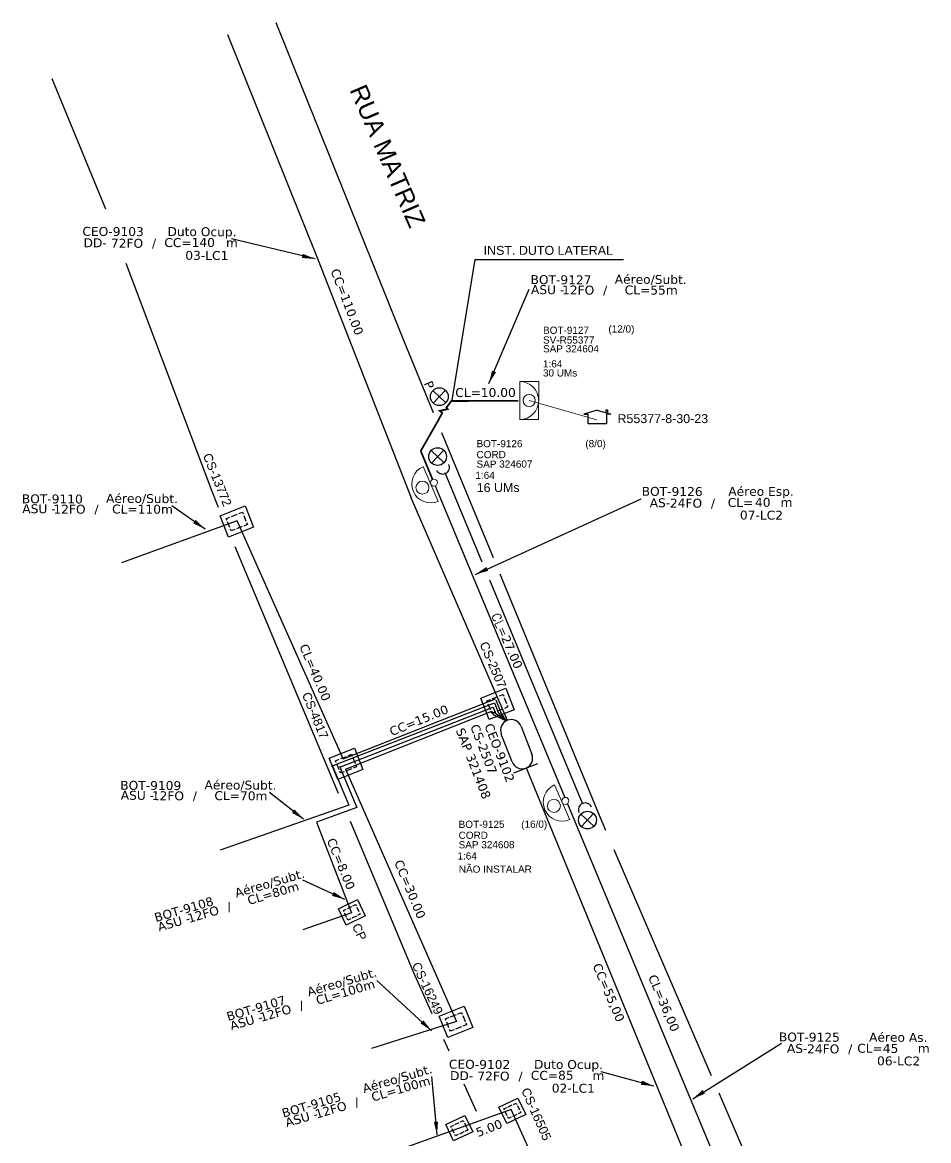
# Model space of a CAD drawing. Extents: x -89 to 749, y 705 to 1299.
# Drawn here: x 72.6 to 211.4, y 887.6 to 1058.7 of the extents above; entities that cross this region are included whole.
import ezdxf
from ezdxf.enums import TextEntityAlignment as Align

# ---------------------------------------------------------------- set-up
doc = ezdxf.new("R2010")
doc.units = 0
for name, color, linetype in [('10.4-Postes', 1, 'Continuous'), ('20.4-CEOS', 1, 'Continuous'), ('20.5-CEO', 1, 'Continuous'), ('CAP a instalar', 1, 'Continuous'), ('CD a instalar', 1, 'Continuous'), ('celulas gpon', 7, 'Continuous'), ('label_cabos', 7, 'Continuous'), ('Legenda', 1, 'Continuous'), ('locais', 7, 'Continuous'), ('locais legendas', 7, 'Continuous'), ('QUADRA', 7, 'Continuous'), ('Segmento de Logradouro Texto', 238, 'Continuous'), ('Subida Lateral', 5, 'Continuous'), ('surveys', 7, 'Continuous'), ('surveys legendas', 7, 'Continuous')]:
    doc.layers.add(name, color=color, linetype=linetype)
for name, color, linetype, lineweight in [("20.0-LEGENDA DOS CDO'S", 1, 'Continuous', 0), ('20.1-CDO_INTERIOR', 1, 'Continuous', 0), ('20.2-CDO_POSTE', 1, 'Continuous', 5), ('20.6-CORDOALHA_SUPORTE', 7, 'Continuous', 25), ('CORDOALHA_SUPORTE', 7, 'Continuous', 25)]:
    doc.layers.add(name, color=color, linetype=linetype, lineweight=lineweight)
doc.layers.add('DROP DE CLIENTE', color=140, linetype='Continuous', plot=False)
doc.layers.add('EXTRA', color=50, linetype='Continuous', plot=False)
doc.styles.add('ARIAL', font='arial.ttf')
doc.styles.add('DIGICADE', font='arial.ttf')
doc.styles.add('ROMANS', font='romans')
doc.styles.add('siredit', font='verdana.ttf')
doc.styles.get("Standard").update_dxf_attribs({"font": 'arial.ttf'})
doc.linetypes.add('FENCELINE1', pattern='A,0.25,-0.1,[133,ltypeshp.shx,S=0.1,R=0,X=-0.1,Y=0],-0.1,1', length=1.45)
doc.dimstyles.new('CC', dxfattribs={"dimtxt": 1, "dimasz": 2, "dimexe": 0.18, "dimexo": 0.0625, "dimgap": 0.09, "dimtad": 0, "dimdec": 0, "dimrnd": 1, "dimzin": 0, "dimdsep": 46, "dimtxsty": 'siredit', "dimblk": 'NONE', "dimcen": 0, "dimse1": 1, "dimse2": 1, "dimsd1": 1, "dimsd2": 1, "dimclrt": 7, "dimadec": 0, "dimazin": 0, "dimtfac": 1, "dimtdec": 0, "dimtofl": 0, "dimtmove": 0, "dimatfit": 3, "dimfxl": 0, "dimtolj": 1, "dimtzin": 0, "dimarcsym": 0})
doc.dimstyles.get("Standard").update_dxf_attribs({"dimtxt": 0.18, "dimasz": 0.18, "dimexe": 0.18, "dimexo": 0.0625, "dimgap": 0.09, "dimtad": 0, "dimtih": 1, "dimtoh": 1, "dimdec": 4, "dimzin": 0, "dimdsep": 46, "dimtxsty": 'Standard', "dimcen": 0.09, "dimadec": 0, "dimazin": 0, "dimtfac": 1, "dimtdec": 4, "dimtofl": 0, "dimtmove": 0, "dimatfit": 3, "dimfxl": 0, "dimtolj": 1, "dimtzin": 0, "dimarcsym": 0})

# ---------------------------------------------------------------- blocks, each defined once
blk = doc.blocks.new('SURVEY_SURVEY')
for p, q in [((0, 0.0000152), (-0.0000151, 0.0000108)), ((0, 0.0000152), (0.0000151, 0.0000108)), ((0.0000101, 0.0000159), (0.0000117, 0.0000159)), ((0.0000101, 0.0000123), (0.0000101, 0.0000159)), ((0.0000117, 0.0000159), (0.0000117, 0.0000119)), ((-0.0000151, 0.0000108), (-0.0000104, 0.0000108)), ((-0.0000103, 0), (-0.0000103, 0.0000108)), ((0.0000103, 0), (-0.0000103, 0)), ((0.0000151, 0.0000108), (0.0000103, 0.0000108)), ((0.0000103, 0.0000108), (0.0000103, 0))]:
    blk.add_line(p, q)
blk = doc.blocks.new('LEGENDA DOS CABOS')
at = {"layer": 'EXTRA', "color": 0, "style": 'siredit'}
for tag, p in [('ID', (4.6, 0.97)), ('XX', (9.03, 0.97))]:
    blk.add_attdef(tag, text='', height=0.48, rotation=359.69, dxfattribs=at).set_placement(p, align=Align.MIDDLE_CENTER)
at = {"layer": 'Legenda', "color": 0, "style": 'siredit'}
for tag, p in [('TIPO_CABO', (1.31, 0)), ('CABO', (4.69, -0.05)), ('/', (6.81, -0.05)), ('METROS', (10.03, -0.05))]:
    blk.add_attdef(tag, text='', height=0.8, rotation=359.69, dxfattribs=at).set_placement(p, align=Align.MIDDLE_CENTER)
blk = doc.blocks.new('Inst CDOE-8 CAIXA DIST OPT CDOE 48F_8D C_SPL OPTAP')
at = {"layer": "20.0-LEGENDA DOS CDO'S", "color": 0}
for tag, p, style, flags in [('ID_ATIVIDADE', (0.12, 6.47), 'ARIAL', 3), ('FATOR', (7.92, 6.47), 'ARIAL', 1), ('QTDE', (0.23, -0.97), 'DIGICADE', 3)]:
    blk.add_attdef(tag, p, '', height=0.8, rotation=0.118, dxfattribs=dict(at, style=style, flags=flags))
at = {"layer": "20.0-LEGENDA DOS CDO'S", "color": 0, "style": 'ARIAL'}
for tag, p, height in [('FID', (0.12, 5.25), 0.8), ('SAP', (0.12, 2.96), 0.8), ('CORDOALHA', (0.12, 4.02), 0.8), ('1:XX', (-0.01, 1.7), 0.8), ('UMS', (0.14, 0.22), 1)]:
    blk.add_attdef(tag, p, '', height=height, rotation=0.118, dxfattribs=at)
blk.add_attdef('FIBRAS_UTILIZADAS', text='', height=0.8, rotation=0.118, dxfattribs=at).set_placement((13.48, 5.26), align=Align.CENTER)
blk = doc.blocks.new('*U68')
at = {"color": 0}
blk.add_line((1.51, -1.63), (-2.15, 0.54), dxfattribs=at)
for centre, radius in [((0.2, 0.32), 0.733), ((-0.52, -0.89), 0.393)]:
    blk.add_circle(centre, radius, dxfattribs=at)
blk.add_arc((-0.32, -0.55), 2.12, 329.3268, 149.3268, dxfattribs=at)
blk = doc.blocks.new('MANHOLE_MS')
at = {"color": 0}
for p, q in [((-0.00000604, 0.00000542), (0.00000646, 0.00000542)), ((-0.00000604, -0.00000529), (-0.00000604, 0.00000542)), ((0.00000646, 0.00000542), (0.00000646, -0.00000529)), ((0.00000646, -0.00000529), (-0.00000604, -0.00000529))]:
    blk.add_line(p, q, dxfattribs=at)
for points in [[(-0.00000381, 0.00000234, 0), (-0.00000381, 0.00000319, 0), (-0.00000198, 0.00000319, 0)], [(-0.00000381, -0.00000131, 0), (-0.00000381, 0.00000156, 0)], [(-0.00000121, 0.00000319, 0), (0.00000167, 0.00000319, 0)], [(0.00000244, 0.00000319, 0), (0.00000422, 0.00000319, 0), (0.00000422, 0.00000234, 0)], [(0.00000422, 0.00000156, 0), (0.00000422, -0.00000131, 0)], [(-0.00000198, -0.00000306, 0), (-0.00000381, -0.00000306, 0), (-0.00000381, -0.00000209, 0)], [(0.00000167, -0.00000306, 0), (-0.00000121, -0.00000306, 0)], [(0.00000422, -0.00000209, 0), (0.00000422, -0.00000306, 0), (0.00000244, -0.00000306, 0)]]:
    blk.add_polyline3d(points, dxfattribs=at)
blk = doc.blocks.new('*U71')
at = {"color": 0}
blk.add_line((2.16, -0.54), (-2.09, -0.73), dxfattribs=at)
for centre, radius in [((-0.01, 0.38), 0.733), ((0.05, -1.03), 0.393)]:
    blk.add_circle(centre, radius, dxfattribs=at)
blk.add_arc((0.03, -0.63), 2.12, 2.5635, 182.5635, dxfattribs=at)
blk = doc.blocks.new('Inst CORD ALUMINIO 4.8 MM 3F(sem recursos)')
at = {"layer": '20.6-CORDOALHA_SUPORTE', "color": 0, "lineweight": 0, "style": 'ROMANS'}
blk.add_attdef('LANCE', text='', height=1, dxfattribs=at).set_placement((-0.54, -2.21), align=Align.RIGHT)
at = {"layer": '20.6-CORDOALHA_SUPORTE', "color": 0, "style": 'siredit'}
blk.add_attdef('QTDE', (-0.54, -2.21), '', height=1, rotation=359.69, dxfattribs=at)
at = {"layer": '20.6-CORDOALHA_SUPORTE', "color": 0, "lineweight": 0, "style": 'ROMANS'}
for tag, p, flags in [('FATOR', (-5.2, -4.44), 3), ('ID_ATIVIDADE', (-5.2, -6.67), 3), ('FID', (-5.2, -8.9), 1)]:
    blk.add_attdef(tag, p, '', height=1, dxfattribs=dict(at, flags=flags))
blk = doc.blocks.new('Inst CB AS CFOA-SM-AS-80-TS-24')
at = {"layer": 'label_cabos', "color": 0, "style": 'siredit'}
for tag, flags, p in [('ID_ATIVIDADE', 3, (1.31, 2.67)), ('FATOR', 1, (11.56, 2.55))]:
    blk.add_attdef(tag, text='', height=1, rotation=359.69, dxfattribs=dict(at, flags=flags)).set_placement(p, align=Align.MIDDLE_CENTER)
for tag, p in [('DESTINO_CABO', (3.13, 1.26)), ('TIPO_CABO', (13.11, 1.24)), ('TIPO_CABO', (1.76, 0)), ('CABO', (4.69, -0.05)), ('/', (7.71, -0.05)), ('LANCE', (10.81, 0)), ('UND', (15.96, 0)), ('FID', (13.15, -1.41))]:
    blk.add_attdef(tag, text='', height=1, rotation=359.69, dxfattribs=at).set_placement(p, align=Align.MIDDLE_CENTER)
blk.add_attdef('QTDE', (12.43, -0.47), '', height=1, rotation=359.69, dxfattribs=at)
blk = doc.blocks.new('_None')
blk = doc.blocks.new('Inst CB ESP CFOA-SM-AS-80-TS-24')
at = {"layer": 'label_cabos', "color": 0, "style": 'siredit'}
for tag, flags, p in [('ID_ATIVIDADE', 3, (1.31, 2.67)), ('FATOR', 1, (11.56, 2.55))]:
    blk.add_attdef(tag, text='', height=1, rotation=359.69, dxfattribs=dict(at, flags=flags)).set_placement(p, align=Align.MIDDLE_CENTER)
for tag, p in [('DESTINO_CABO', (3.13, 1.26)), ('TIPO_CABO', (13.11, 1.24)), ('TIPO_CABO', (1.76, 0)), ('CABO', (4.69, -0.05)), ('/', (7.71, -0.05)), ('LANCE', (10.81, 0)), ('UND', (15.96, 0)), ('FID', (13.15, -1.41))]:
    blk.add_attdef(tag, text='', height=1, rotation=359.69, dxfattribs=at).set_placement(p, align=Align.MIDDLE_CENTER)
blk.add_attdef('QTDE', (12.43, -0.47), '', height=1, rotation=359.69, dxfattribs=at)
blk = doc.blocks.new('Inst CB DT OCUP CFOA-SM-DD-S-72')
at = {"layer": 'label_cabos', "color": 0, "style": 'siredit'}
for tag, flags, p in [('ID_ATIVIDADE', 3, (1.31, 2.67)), ('FATOR', 1, (11.56, 2.55))]:
    blk.add_attdef(tag, text='', height=1, rotation=359.69, dxfattribs=dict(at, flags=flags)).set_placement(p, align=Align.MIDDLE_CENTER)
for tag, p in [('DESTINO_CABO', (3.13, 1.26)), ('TIPO_CABO', (13.11, 1.24)), ('TIPO_CABO', (1.11, 0)), ('CABO', (4.69, -0.05)), ('/', (7.71, -0.05)), ('LANCE', (10.41, 0.02)), ('UND', (16.46, 0)), ('FID', (13.65, -1.41))]:
    blk.add_attdef(tag, text='', height=1, rotation=359.69, dxfattribs=at).set_placement(p, align=Align.MIDDLE_CENTER)
blk.add_attdef('QTDE', (11.93, -0.45), '', height=1, rotation=359.69, dxfattribs=at)
blk = doc.blocks.new('CDOE_CT_POSTE')
at = {"layer": "20.0-LEGENDA DOS CDO'S", "color": 0, "style": 'ARIAL'}
for tag, p in [('CDO_N', (0.12, 5.25)), ('CORDOALHA', (0.12, 4.02)), ('SAP', (0.12, 2.96)), ('1:XX', (0.14, 1.23)), ('UMS', (0.14, 0.22))]:
    blk.add_attdef(tag, p, '', height=0.68, rotation=0.118, dxfattribs=at)
blk.add_attdef('FIBRAS_UTILIZADAS', text='', height=0.68, rotation=0.118, dxfattribs=at).set_placement((7.83, 5.26), align=Align.CENTER)

msp = doc.modelspace()

# ---------------------------------------------------------------- linework, layer by layer
at = {"layer": '10.4-Postes', "color": 1}
for p, q in [((135.45, 1002.34), (137.44, 1000.48)), ((137.38, 1002.41), (135.52, 1000.41)), ((135.19, 993.17), (137.19, 991.31)), ((137.12, 993.23), (135.26, 991.24)), ((158.14, 937.55), (160.13, 935.69)), ((160.07, 937.62), (158.2, 935.62))]:
    msp.add_line(p, q, dxfattribs=at)
for centre in [(136.45, 1001.41), (136.19, 992.24), (159.14, 936.62)]:
    msp.add_circle(centre, 1.36, dxfattribs=at)
at = {"layer": '20.1-CDO_INTERIOR', "color": 1, "lineweight": 18}
msp.add_lwpolyline([(151.66, 997.92), (151.67, 1003.72), (148.77, 1003.72), (148.77, 997.92)], close=True, dxfattribs=at)
at = {"layer": '20.1-CDO_INTERIOR', "lineweight": 18}
msp.add_circle((150.22, 1000.82), 0.928, dxfattribs=at)
at = {"layer": '20.1-CDO_INTERIOR', "color": 1, "lineweight": 18}
msp.add_arc((148.77, 1000.82), 2.9, 269.9724, 89.9724, dxfattribs=at)
at = {"layer": '20.5-CEO', "color": 7}
for p, q in [((147.59, 945.51), (145.93, 949.78)), ((148.98, 950.96), (150.64, 946.69))]:
    msp.add_line(p, q, dxfattribs=at)
msp.add_lwpolyline([(147.87, 943.86), (151.54, 945.29)], dxfattribs=at)
for centre, start, end in [((147.46, 950.37), 21.241, 201.241), ((149.11, 946.1), 201.241, 21.241)]:
    msp.add_arc(centre, 1.63, start, end, dxfattribs=at)
at = {"layer": 'CAP a instalar', "color": 1, "linetype": 'FENCELINE1', "ltscale": 4, "const_width": 0.273}
for points in [[(138.44, 1000.75), (138.44, 1000.75), (148.56, 1000.79)], [(133.61, 993.1), (136.27, 997.75)], [(133.61, 993.1), (135.41, 988.76)]]:
    msp.add_lwpolyline(points, dxfattribs=at)
at = {"layer": 'CAP a instalar', "color": 7, "linetype": 'FENCELINE1', "ltscale": 4}
for points in [[(135.83, 987.77), (155.67, 940.09)], [(156.08, 939.12), (194.38, 847.1)]]:
    msp.add_lwpolyline(points, dxfattribs=at)
at = {"layer": 'CAP a instalar', "color": 8, "linetype": 'FENCELINE1', "ltscale": 4}
for points in [[(121.76, 945.91), (105.48, 982.39), (87.8, 975.98)], [(121.72, 946), (145.07, 955.15)], [(119.97, 944.87), (144.91, 954.55)], [(121.23, 944.73), (144.68, 953.91)], [(122.09, 944.42), (144.51, 953.29)], [(120.03, 945.04), (122.6, 938.89), (102.91, 932.03)], [(121.19, 944.85), (123.8, 938.52), (117.65, 936.3), (123.03, 922.43), (115.55, 919.84)], [(122.09, 944.42), (122.09, 944.42), (122.09, 944.42), (139.1, 905.78), (139.1, 905.78)], [(139.1, 905.78), (126.09, 901.65)], [(152.8, 880.47), (147.44, 892.35), (129.19, 885.73)]]:
    msp.add_lwpolyline(points, dxfattribs=at)
at = {"layer": 'CAP a instalar', "color": 8, "ltscale": 4}
for points in [[(145.12, 955.03), (145.83, 953.21)], [(144.51, 953.29), (144.71, 952.77)], [(144.68, 953.91), (145.07, 952.91)], [(144.91, 954.55), (145.48, 953.09)], [(146.69, 951.81), (145.83, 953.21)], [(144.71, 952.77), (146.69, 951.81)], [(144.96, 952.98), (145.03, 953.01)], [(146.69, 951.81), (145.07, 952.91)], [(145.48, 953.09), (146.69, 951.81)]]:
    msp.add_lwpolyline(points, dxfattribs=at)
at = {"layer": 'CD a instalar', "color": 7, "linetype": 'FENCELINE1', "ltscale": 5}
for points in [[(104.02, 1056.82), (117.9, 1022.3)], [(117.9, 1022.3), (132.16, 985.91)], [(132.11, 985.96), (146.86, 951.89)], [(149.77, 944.6), (179.19, 872.9)]]:
    msp.add_lwpolyline(points, dxfattribs=at)
at = {"layer": 'CORDOALHA_SUPORTE'}
for p, q in [((143.01, 976.09), (137.33, 989.76)), ((158.41, 939.05), (144.17, 973.31))]:
    msp.add_line(p, q, dxfattribs=at)
for centre, start, end in [((136.96, 990.61), 205.2428, 25.2428), ((158.78, 938.21), 23.5634, 203.5634)]:
    msp.add_arc(centre, 1.04, start, end, dxfattribs=at)
at = {"layer": 'DROP DE CLIENTE', "lineweight": 0}
msp.add_lwpolyline([(160.57, 997.89), (150.22, 1000.82)], dxfattribs=at)
at = {"layer": 'QUADRA', "color": 116}
for p, q in [((111.44, 1058.69), (130.97, 1010.07)), ((85.39, 1030.11), (77.17, 1050.04)), ((101.65, 986.91), (88.53, 1021.77)), ((130.97, 1010.07), (135.53, 999.01)), ((136.79, 995.94), (144.68, 976.78)), ((102.67, 984.46), (101.65, 986.91)), ((121.03, 940.69), (105.2, 978.43)), ((145.71, 974.29), (160.91, 937.36)), ((132.54, 913.22), (122.83, 936.38)), ((160.91, 937.36), (161.89, 935.09)), ((163.17, 932.12), (178.08, 897.55)), ((135.38, 906.96), (132.54, 913.22)), ((137.95, 901.28), (137.16, 903.03)), ((142.15, 892.02), (140.26, 896.2)), ((179.23, 894.89), (182.96, 886.23))]:
    msp.add_line(p, q, dxfattribs=at)
at = {"layer": 'Subida Lateral', "color": 5, "const_width": 0.273}
msp.add_lwpolyline([(136.27, 997.75), (136.9, 998.91), (136.52, 999.24), (137.73, 999.51), (137.54, 999.74), (138.41, 1000.89)], dxfattribs=at)

# ---------------------------------------------------------------- block references
at = {"lineweight": 0}
ref = msp.add_blockref('Inst CB DT OCUP CFOA-SM-DD-S-72', (82.24, 1024.96), dxfattribs=dict(at, xscale=1.364157243726709, yscale=1.364157243726709, zscale=1.364157243726709))
ref.add_attrib('DESTINO_CABO', 'CEO-9103', dxfattribs={"layer": 'label_cabos', "color": 0, "height": 1.364, "rotation": 359.69, "style": 'siredit'}).set_placement((86.51, 1026.69), align=Align.MIDDLE_CENTER)
ref.add_attrib('TIPO_CABO', 'Duto Ocup.', dxfattribs={"layer": 'label_cabos', "color": 0, "height": 1.364, "rotation": 359.69, "style": 'siredit'}).set_placement((100.12, 1026.66), align=Align.MIDDLE_CENTER)
ref.add_attrib('/', '/', dxfattribs={"layer": 'label_cabos', "color": 0, "height": 1.36, "rotation": 359.69, "style": 'siredit'}).set_placement((92.77, 1024.89), align=Align.MIDDLE_CENTER)
ref.add_attrib('FID', '03-LC1', dxfattribs={"layer": 'label_cabos', "color": 0, "height": 1.364, "rotation": 359.69, "style": 'siredit'}).set_placement((100.86, 1023.03), align=Align.MIDDLE_CENTER)
ref.add_attrib('LANCE', 'CC=', dxfattribs={"layer": 'label_cabos', "color": 0, "height": 1.364, "rotation": 359.69, "style": 'siredit'}).set_placement((96.44, 1024.99), align=Align.MIDDLE_CENTER)
ref.add_attrib('UND', 'm', dxfattribs={"layer": 'label_cabos', "color": 0, "height": 1.36, "rotation": 359.69, "style": 'siredit'}).set_placement((104.7, 1024.97), align=Align.MIDDLE_CENTER)
ref.add_attrib('CABO', '72FO', dxfattribs={"layer": 'label_cabos', "color": 0, "height": 1.364, "rotation": 359.69, "style": 'siredit'}).set_placement((88.64, 1024.89), align=Align.MIDDLE_CENTER)
ref.add_attrib('TIPO_CABO', 'DD-', dxfattribs={"layer": 'label_cabos', "color": 0, "height": 1.364, "rotation": 359.69, "style": 'siredit'}).set_placement((83.76, 1024.96), align=Align.MIDDLE_CENTER)
ref.add_attrib('QTDE', '140', (98.52, 1024.34), dxfattribs={"layer": 'label_cabos', "color": 0, "height": 1.364, "rotation": 359.69, "style": 'siredit'})
at = {"color": 0, "lineweight": 0, "xscale": 1.364157243726708, "yscale": 1.364157243726709, "zscale": 1.364157243726709, "rotation": 293.9963951192394}
msp.add_blockref('Inst CORD ALUMINIO 4.8 MM 3F(sem recursos)', (148.94, 965.07), dxfattribs=at).add_auto_attribs({'QTDE': '27.00', 'LANCE': 'CL='})
at = {"color": 0, "lineweight": 0}
ref = msp.add_blockref('Inst CB DT OCUP CFOA-SM-DD-S-72', (138.35, 897.52), dxfattribs=dict(at, xscale=1.364157243726709, yscale=1.364157243726709, zscale=1.364157243726709))
ref.add_attrib('DESTINO_CABO', 'CEO-9102', dxfattribs={"layer": 'label_cabos', "color": 0, "height": 1.364, "rotation": 359.69, "style": 'siredit'}).set_placement((142.62, 899.24), align=Align.MIDDLE_CENTER)
ref.add_attrib('TIPO_CABO', 'Duto Ocup.', dxfattribs={"layer": 'label_cabos', "color": 0, "height": 1.364, "rotation": 359.69, "style": 'siredit'}).set_placement((156.23, 899.22), align=Align.MIDDLE_CENTER)
ref.add_attrib('/', '/', dxfattribs={"layer": 'label_cabos', "color": 0, "height": 1.36, "rotation": 359.69, "style": 'siredit'}).set_placement((148.88, 897.45), align=Align.MIDDLE_CENTER)
ref.add_attrib('FID', '02-LC1', dxfattribs={"layer": 'label_cabos', "color": 0, "height": 1.364, "rotation": 359.69, "style": 'siredit'}).set_placement((156.97, 895.59), align=Align.MIDDLE_CENTER)
ref.add_attrib('LANCE', 'CC=', dxfattribs={"layer": 'label_cabos', "color": 0, "height": 1.364, "rotation": 359.69, "style": 'siredit'}).set_placement((152.55, 897.55), align=Align.MIDDLE_CENTER)
ref.add_attrib('UND', 'm', dxfattribs={"layer": 'label_cabos', "color": 0, "height": 1.36, "rotation": 359.69, "style": 'siredit'}).set_placement((160.81, 897.52), align=Align.MIDDLE_CENTER)
ref.add_attrib('CABO', '72FO', dxfattribs={"layer": 'label_cabos', "color": 0, "height": 1.364, "rotation": 359.69, "style": 'siredit'}).set_placement((144.74, 897.45), align=Align.MIDDLE_CENTER)
ref.add_attrib('TIPO_CABO', 'DD-', dxfattribs={"layer": 'label_cabos', "color": 0, "height": 1.364, "rotation": 359.69, "style": 'siredit'}).set_placement((139.87, 897.51), align=Align.MIDDLE_CENTER)
ref.add_attrib('QTDE', '85', (154.63, 896.9), dxfattribs={"layer": 'label_cabos', "color": 0, "height": 1.364, "rotation": 359.69, "style": 'siredit'})
at = {"layer": "20.0-LEGENDA DOS CDO'S", "color": 5, "lineweight": 0, "xscale": 1.364157243726709, "yscale": 1.364157243726709, "zscale": 1.364157243726709}
msp.add_blockref('Inst CDOE-8 CAIXA DIST OPT CDOE 48F_8D C_SPL OPTAP', (141.99, 986.51), dxfattribs=at).add_auto_attribs({'FID': 'BOT-9126', 'CORDOALHA': 'CORD', 'SAP': 'SAP 324607', '1:XX': '1:64', 'UMS': '16 UMs', 'FIBRAS_UTILIZADAS': '(8/0)'})
at = {"layer": "20.0-LEGENDA DOS CDO'S", "color": 252}
ref = msp.add_blockref('CDOE_CT_POSTE', (139.24, 928.26), dxfattribs=dict(at, xscale=1.364157243726709, yscale=1.364157243726709, zscale=1.364157243726709))
ref.add_attrib('CDO_N', 'BOT-9125', (139.41, 935.42), dxfattribs={"color": 0, "height": 1.091, "rotation": 0.118, "style": 'ARIAL'})
ref.add_attrib('CORDOALHA', 'CORD', (139.41, 933.75), dxfattribs={"color": 0, "height": 1.091, "rotation": 0.118, "style": 'ARIAL'})
ref.add_attrib('SAP', 'SAP 324608', (139.41, 932.3), dxfattribs={"color": 0, "height": 1.091, "rotation": 0.118, "style": 'ARIAL'})
ref.add_attrib('1:XX', '1:64', (139.23, 930.58), dxfattribs={"color": 0, "height": 1.091, "rotation": 0.118, "style": 'ARIAL'})
ref.add_attrib('UMS', 'NÃO INSTALAR', (139.44, 928.56), dxfattribs={"color": 0, "height": 1.0913, "rotation": 0.118, "style": 'ARIAL'})
ref.add_attrib('FIBRAS_UTILIZADAS', '     (16/0)', dxfattribs={"color": 0, "height": 1.0913, "rotation": 0.118, "style": 'ARIAL'}).set_placement((149.92, 935.44), align=Align.CENTER)
at = {"layer": '20.2-CDO_POSTE', "color": 5, "xscale": -1.364157243726709, "yscale": 1.364157243726709, "zscale": 1.364157243726709, "rotation": 82.79195663025233}
msp.add_blockref('*U68', (134.33, 987.71), dxfattribs=at)
at = {"layer": '20.2-CDO_POSTE', "color": 252, "xscale": -1.364157243726709, "yscale": 1.364157243726709, "zscale": 1.364157243726709, "rotation": 116.241863522202}
msp.add_blockref('*U71', (154.47, 939), dxfattribs=at)
at = {"layer": 'label_cabos', "color": 7, "lineweight": 0}
ref = msp.add_blockref('LEGENDA DOS CABOS', (149.3, 1017.08), dxfattribs=dict(at, xscale=1.364157243726709, yscale=1.364157243726709, zscale=1.364157243726709))
ref.add_attrib('ID', 'BOT-9127', dxfattribs={"color": 0, "height": 1.364, "rotation": 359.69, "style": 'siredit'}).set_placement((155.08, 1019.31), align=Align.MIDDLE_CENTER)
ref.add_attrib('CABO', '12FO', dxfattribs={"color": 0, "height": 1.364, "rotation": 359.69, "style": 'siredit'}).set_placement((157.71, 1017.73), align=Align.MIDDLE_CENTER)
ref.add_attrib('METROS', 'CL=55m', dxfattribs={"color": 0, "height": 1.364, "rotation": 359.69, "style": 'siredit'}).set_placement((168.89, 1017.73), align=Align.MIDDLE_CENTER)
ref.add_attrib('XX', 'Aéreo/Subt.', dxfattribs={"color": 0, "height": 1.3642, "rotation": 359.69, "style": 'siredit'}).set_placement((168.82, 1019.36), align=Align.MIDDLE_CENTER)
ref.add_attrib('/', '/', dxfattribs={"color": 0, "height": 1.36, "rotation": 359.69, "style": 'siredit'}).set_placement((161.84, 1017.73), align=Align.MIDDLE_CENTER)
ref.add_attrib('TIPO_CABO', 'ASU -', dxfattribs={"color": 0, "height": 1.364, "rotation": 359.69, "style": 'siredit'}).set_placement((153.04, 1017.79), align=Align.MIDDLE_CENTER)
at = {"layer": 'label_cabos'}
ref = msp.add_blockref('Inst CB ESP CFOA-SM-AS-80-TS-24', (167.83, 985.18), dxfattribs=dict(at, xscale=1.364157243726709, yscale=1.364157243726709, zscale=1.364157243726709, rotation=0.1315642785740554))
ref.add_attrib('DESTINO_CABO', 'BOT-9126', dxfattribs={"color": 0, "height": 1.364, "rotation": 359.8216, "style": 'siredit'}).set_placement((172.1, 986.91), align=Align.MIDDLE_CENTER)
ref.add_attrib('TIPO_CABO', 'Aéreo Esp.', dxfattribs={"color": 0, "height": 1.364, "rotation": 359.8216, "style": 'siredit'}).set_placement((185.71, 986.92), align=Align.MIDDLE_CENTER)
ref.add_attrib('CABO', '24FO', dxfattribs={"color": 0, "height": 1.364, "rotation": 359.8216, "style": 'siredit'}).set_placement((174.22, 985.12), align=Align.MIDDLE_CENTER)
ref.add_attrib('/', '/', dxfattribs={"color": 0, "height": 1.36, "rotation": 359.8216, "style": 'siredit'}).set_placement((178.35, 985.13), align=Align.MIDDLE_CENTER)
ref.add_attrib('TIPO_CABO', 'AS-', dxfattribs={"color": 0, "height": 1.364, "rotation": 359.8216, "style": 'siredit'}).set_placement((170.23, 985.18), align=Align.MIDDLE_CENTER)
ref.add_attrib('FID', '07-LC2', dxfattribs={"color": 0, "height": 1.364, "rotation": 359.8216, "style": 'siredit'}).set_placement((185.77, 983.29), align=Align.MIDDLE_CENTER)
ref.add_attrib('LANCE', 'CL=', dxfattribs={"color": 0, "height": 1.364, "rotation": 359.8216, "style": 'siredit'}).set_placement((182.57, 985.21), align=Align.MIDDLE_CENTER)
ref.add_attrib('QTDE', '40', (184.78, 984.57), dxfattribs={"color": 0, "height": 1.364, "rotation": 359.8216, "style": 'siredit'})
ref.add_attrib('UND', 'm', dxfattribs={"color": 0, "height": 1.36, "rotation": 359.8216, "style": 'siredit'}).set_placement((189.61, 985.23), align=Align.MIDDLE_CENTER)
at = {"layer": 'label_cabos', "lineweight": 0}
ref = msp.add_blockref('LEGENDA DOS CABOS', (71.42, 983.55), dxfattribs=dict(at, xscale=1.364157243726709, yscale=1.364157243726709, zscale=1.364157243726709))
ref.add_attrib('ID', 'BOT-9110', dxfattribs={"color": 0, "height": 1.364, "rotation": 359.69, "style": 'siredit'}).set_placement((77.2, 985.77), align=Align.MIDDLE_CENTER)
ref.add_attrib('CABO', '12FO', dxfattribs={"color": 0, "height": 1.364, "rotation": 359.69, "style": 'siredit'}).set_placement((79.83, 984.2), align=Align.MIDDLE_CENTER)
ref.add_attrib('METROS', 'CL=110m', dxfattribs={"color": 0, "height": 1.364, "rotation": 359.69, "style": 'siredit'}).set_placement((91.01, 984.2), align=Align.MIDDLE_CENTER)
ref.add_attrib('XX', 'Aéreo/Subt.', dxfattribs={"color": 0, "height": 1.3642, "rotation": 359.69, "style": 'siredit'}).set_placement((90.94, 985.83), align=Align.MIDDLE_CENTER)
ref.add_attrib('/', '/', dxfattribs={"color": 0, "height": 1.36, "rotation": 359.69, "style": 'siredit'}).set_placement((83.96, 984.2), align=Align.MIDDLE_CENTER)
ref.add_attrib('TIPO_CABO', 'ASU -', dxfattribs={"color": 0, "height": 1.364, "rotation": 359.69, "style": 'siredit'}).set_placement((75.16, 984.26), align=Align.MIDDLE_CENTER)
ref = msp.add_blockref('LEGENDA DOS CABOS', (86.49, 939.7), dxfattribs=dict(at, xscale=1.364157243726709, yscale=1.364157243726709, zscale=1.364157243726709))
ref.add_attrib('ID', 'BOT-9109', dxfattribs={"color": 0, "height": 1.364, "rotation": 359.69, "style": 'siredit'}).set_placement((92.27, 941.92), align=Align.MIDDLE_CENTER)
ref.add_attrib('CABO', '12FO', dxfattribs={"color": 0, "height": 1.364, "rotation": 359.69, "style": 'siredit'}).set_placement((94.9, 940.34), align=Align.MIDDLE_CENTER)
ref.add_attrib('METROS', 'CL=70m', dxfattribs={"color": 0, "height": 1.364, "rotation": 359.69, "style": 'siredit'}).set_placement((106.08, 940.34), align=Align.MIDDLE_CENTER)
ref.add_attrib('XX', 'Aéreo/Subt.', dxfattribs={"color": 0, "height": 1.3642, "rotation": 359.69, "style": 'siredit'}).set_placement((106.01, 941.98), align=Align.MIDDLE_CENTER)
ref.add_attrib('/', '/', dxfattribs={"color": 0, "height": 1.36, "rotation": 359.69, "style": 'siredit'}).set_placement((99.03, 940.34), align=Align.MIDDLE_CENTER)
ref.add_attrib('TIPO_CABO', 'ASU -', dxfattribs={"color": 0, "height": 1.364, "rotation": 359.69, "style": 'siredit'}).set_placement((90.23, 940.41), align=Align.MIDDLE_CENTER)
ref = msp.add_blockref('LEGENDA DOS CABOS', (92.43, 919.17), dxfattribs=dict(at, xscale=1.364157243726709, yscale=1.364157243726709, zscale=1.364157243726709, rotation=16.68382903938921))
ref.add_attrib('ID', 'BOT-9108', dxfattribs={"color": 0, "height": 1.364, "rotation": 16.3738, "style": 'siredit'}).set_placement((97.34, 922.96), align=Align.MIDDLE_CENTER)
ref.add_attrib('CABO', '12FO', dxfattribs={"color": 0, "height": 1.364, "rotation": 16.3738, "style": 'siredit'}).set_placement((100.3, 922.21), align=Align.MIDDLE_CENTER)
ref.add_attrib('METROS', 'CL=80m', dxfattribs={"color": 0, "height": 1.364, "rotation": 16.3738, "style": 'siredit'}).set_placement((111.01, 925.42), align=Align.MIDDLE_CENTER)
ref.add_attrib('XX', 'Aéreo/Subt.', dxfattribs={"color": 0, "height": 1.3642, "rotation": 16.3738, "style": 'siredit'}).set_placement((110.47, 926.96), align=Align.MIDDLE_CENTER)
ref.add_attrib('/', '/', dxfattribs={"color": 0, "height": 1.36, "rotation": 16.3738, "style": 'siredit'}).set_placement((104.26, 923.39), align=Align.MIDDLE_CENTER)
ref.add_attrib('TIPO_CABO', 'ASU -', dxfattribs={"color": 0, "height": 1.364, "rotation": 16.3738, "style": 'siredit'}).set_placement((95.81, 920.93), align=Align.MIDDLE_CENTER)
ref = msp.add_blockref('LEGENDA DOS CABOS', (103.5, 904.04), dxfattribs=dict(at, xscale=1.364157243726709, yscale=1.364157243726709, zscale=1.364157243726709, rotation=16.72513477928533))
ref.add_attrib('ID', 'BOT-9107', dxfattribs={"color": 0, "height": 1.364, "rotation": 16.4151, "style": 'siredit'}).set_placement((108.4, 907.83), align=Align.MIDDLE_CENTER)
ref.add_attrib('CABO', '12FO', dxfattribs={"color": 0, "height": 1.364, "rotation": 16.4151, "style": 'siredit'}).set_placement((111.37, 907.08), align=Align.MIDDLE_CENTER)
ref.add_attrib('METROS', 'CL=100m', dxfattribs={"color": 0, "height": 1.364, "rotation": 16.4151, "style": 'siredit'}).set_placement((122.07, 910.3), align=Align.MIDDLE_CENTER)
ref.add_attrib('XX', 'Aéreo/Subt.', dxfattribs={"color": 0, "height": 1.3642, "rotation": 16.4151, "style": 'siredit'}).set_placement((121.54, 911.84), align=Align.MIDDLE_CENTER)
ref.add_attrib('/', '/', dxfattribs={"color": 0, "height": 1.36, "rotation": 16.4151, "style": 'siredit'}).set_placement((115.32, 908.27), align=Align.MIDDLE_CENTER)
ref.add_attrib('TIPO_CABO', 'ASU -', dxfattribs={"color": 0, "height": 1.364, "rotation": 16.4151, "style": 'siredit'}).set_placement((106.88, 905.8), align=Align.MIDDLE_CENTER)
at = {"layer": 'label_cabos'}
ref = msp.add_blockref('Inst CB AS CFOA-SM-AS-80-TS-24', (188.84, 901.69), dxfattribs=dict(at, xscale=1.364157243726709, yscale=1.364157243726709, zscale=1.364157243726709))
ref.add_attrib('DESTINO_CABO', 'BOT-9125', dxfattribs={"color": 0, "height": 1.364, "rotation": 359.69, "style": 'siredit'}).set_placement((193.11, 903.41), align=Align.MIDDLE_CENTER)
ref.add_attrib('TIPO_CABO', 'Aéreo As.', dxfattribs={"color": 0, "height": 1.364, "rotation": 359.69, "style": 'siredit'}).set_placement((206.72, 903.38), align=Align.MIDDLE_CENTER)
ref.add_attrib('CABO', '24FO', dxfattribs={"color": 0, "height": 1.364, "rotation": 359.69, "style": 'siredit'}).set_placement((195.23, 901.61), align=Align.MIDDLE_CENTER)
ref.add_attrib('/', '/', dxfattribs={"color": 0, "height": 1.36, "rotation": 359.69, "style": 'siredit'}).set_placement((199.36, 901.61), align=Align.MIDDLE_CENTER)
ref.add_attrib('TIPO_CABO', 'AS-', dxfattribs={"color": 0, "height": 1.364, "rotation": 359.69, "style": 'siredit'}).set_placement((191.24, 901.68), align=Align.MIDDLE_CENTER)
ref.add_attrib('FID', '06-LC2', dxfattribs={"color": 0, "height": 1.364, "rotation": 359.69, "style": 'siredit'}).set_placement((206.77, 899.76), align=Align.MIDDLE_CENTER)
ref.add_attrib('LANCE', 'CL=45', dxfattribs={"color": 0, "height": 1.364, "rotation": 359.69, "style": 'siredit'}).set_placement((203.58, 901.69), align=Align.MIDDLE_CENTER)
ref.add_attrib('UND', 'm', dxfattribs={"color": 0, "height": 1.36, "rotation": 359.69, "style": 'siredit'}).set_placement((210.62, 901.69), align=Align.MIDDLE_CENTER)
at = {"layer": 'label_cabos', "lineweight": 0}
ref = msp.add_blockref('LEGENDA DOS CABOS', (111.97, 889.24), dxfattribs=dict(at, xscale=1.364157243726709, yscale=1.364157243726709, zscale=1.364157243726709, rotation=16.72513477928533))
ref.add_attrib('ID', 'BOT-9105', dxfattribs={"color": 0, "height": 1.364, "rotation": 16.4151, "style": 'siredit'}).set_placement((116.87, 893.04), align=Align.MIDDLE_CENTER)
ref.add_attrib('CABO', '12FO', dxfattribs={"color": 0, "height": 1.364, "rotation": 16.4151, "style": 'siredit'}).set_placement((119.84, 892.28), align=Align.MIDDLE_CENTER)
ref.add_attrib('METROS', 'CL=100m', dxfattribs={"color": 0, "height": 1.364, "rotation": 16.4151, "style": 'siredit'}).set_placement((130.54, 895.5), align=Align.MIDDLE_CENTER)
ref.add_attrib('XX', 'Aéreo/Subt.', dxfattribs={"color": 0, "height": 1.3642, "rotation": 16.4151, "style": 'siredit'}).set_placement((130.01, 897.05), align=Align.MIDDLE_CENTER)
ref.add_attrib('/', '/', dxfattribs={"color": 0, "height": 1.36, "rotation": 16.4151, "style": 'siredit'}).set_placement((123.79, 893.47), align=Align.MIDDLE_CENTER)
ref.add_attrib('TIPO_CABO', 'ASU -', dxfattribs={"color": 0, "height": 1.364, "rotation": 16.4151, "style": 'siredit'}).set_placement((115.35, 891), align=Align.MIDDLE_CENTER)
at = {"layer": 'locais', "color": 30}
for p, xscale, yscale, zscale, rotation in [((105.4, 982.26), 330009.6550660917, 330009.6550660917, 330009.6550660917, 21.63944506376703), ((105.4, 982.26), 330009.6550660917, 330009.6550660917, 330009.6550660917, 21.63944506376703), ((145.3, 954.35), 330009.6550660917, 330009.6550660917, 330009.6550660917, 21.63944506376703), ((145.3, 954.35), 330009.6550660917, 330009.6550660917, 330009.6550660917, 21.63944506376703), ((122.12, 945.19), 330009.6550660917, 330009.6550660917, 330009.6550660917, 21.63944506376703), ((123.02, 922.46), 259148.7990881637, 259148.7990881637, 259148.7990881637, 25.5273547101406), ((138.94, 905.7), 330009.6550660917, 330009.6550660917, 330009.6550660917, 21.63944506376703), ((138.94, 905.7), 330009.6550660917, 330009.6550660917, 330009.6550660917, 21.63944506376703), ((147.59, 892.1), 259148.7990881637, 259148.7990881637, 259148.7990881637, 25.5273547101406), ((139.47, 889.43), 259148.7990881637, 259148.7990881637, 259148.7990881637, 25.5273547101406)]:
    msp.add_blockref('MANHOLE_MS', p, dxfattribs=dict(at, xscale=xscale, yscale=yscale, zscale=zscale, rotation=rotation))
at = {"layer": 'surveys', "color": 255, "xscale": 136415.7243726709, "yscale": 136415.7243726709, "zscale": 136415.7243726709}
msp.add_blockref('SURVEY_SURVEY', (160.63, 997.25), dxfattribs=at)

# ---------------------------------------------------------------- texts
at = {"layer": "20.0-LEGENDA DOS CDO'S", "color": 1, "style": 'ARIAL'}
for s, p in [('BOT-9127', (152.33, 1011.03)), ('SV-R55377', (152.33, 1009.54)), ('SAP 324604', (152.33, 1008.2)), ('1:64', (152.32, 1005.89)), ('30 UMs', (152.32, 1004.5))]:
    msp.add_text(s, height=1.091, rotation=359.9724, dxfattribs=at).set_placement(p)
msp.add_text('       (12/0)', height=1.0913, rotation=359.9724, dxfattribs=at).set_placement((162.85, 1011.23), align=Align.CENTER)
at = {"layer": '20.4-CEOS', "color": 7, "lineweight": 0, "style": 'siredit'}
msp.add_text('CEO-9102', height=1.377, rotation=291.241, dxfattribs=at).set_placement((146.33, 947.17), align=Align.TOP_CENTER)
at = {"layer": '20.5-CEO', "color": 7, "lineweight": 0, "style": 'siredit'}
for s, p in [('SAP 321408', (142.32, 945.54)), ('CS-2507', (143.9, 947.72))]:
    msp.add_text(s, height=1.383, rotation=291.241, dxfattribs=at).set_placement(p, align=Align.TOP_CENTER)
at = {"layer": 'celulas gpon', "style": 'siredit'}
for s, rotation, p in [('CC=110.00', 291.0155, (119.78, 1020.69)), ('CL=10.00', 0.082, (138.89, 1001.36)), ('CL=40.00', 293.1156, (114.99, 963.21)), ('CC=15.00', 22.2598, (129.17, 949.45)), ('CC=8.00', 292.4077, (119.19, 933.52)), ('CC=30.00', 292.4077, (129.52, 930.19)), ('CC=55,00', 293.1156, (159.89, 914.35)), ('CL=36,00', 293.1156, (168.39, 912.61)), ('5.00', 21.2728, (142.38, 888.1))]:
    msp.add_text(s, height=1.364, rotation=rotation, dxfattribs=at).set_placement(p)
at = {"layer": 'celulas gpon', "color": 1, "style": 'siredit'}
msp.add_text('P', height=1.36, rotation=292.7666, dxfattribs=at).set_placement((134.05, 1003.48))
at = {"layer": 'locais legendas', "color": 30}
for s, rotation, p in [('CS-13772', 292.0978, (100.22, 992.42)), ('CS-2507', 292.7882, (142.59, 963.58)), ('CS-4817', 292.3415, (115.39, 955.85)), ('CP', 293.7495, (123.06, 920.44)), ('CS-16249', 295.0043, (132.21, 914.48)), ('CS-16505', 293.7495, (148.95, 895.28))]:
    msp.add_text(s, height=1.364, rotation=rotation, dxfattribs=at).set_placement(p)
at = {"layer": 'Segmento de Logradouro Texto', "color": 7, "linetype": 'Continuous', "insert": (125.18, 1049.47), "char_height": 2.7283, "width": 26.9016, "attachment_point": 1, "rotation": 293.4427, "style": 'DIGICADE'}
msp.add_mtext('\\o\\l\\fArial|b0|i0|c0|p34;\\T1.0000000000;\\W1.0000000000;RUA MATRIZ', dxfattribs=at)
at = {"layer": 'surveys legendas', "color": 2}
msp.add_text('INST. DUTO LATERAL', height=1.3642, dxfattribs=at).set_placement((143.24, 1023.12))
at = {"layer": 'surveys legendas'}
msp.add_text('R55377-8-30-23', height=1.3642, dxfattribs=at).set_placement((163.73, 997.37))

# ---------------------------------------------------------------- leaders
at = {"color": 2}
msp.add_leader([(138.41, 1000.89), (141.95, 1022.41), (164.63, 1022.41)], dimstyle='Standard', dxfattribs=at)
at = {"layer": 'label_cabos'}
for points in [[(117.43, 1022.49), (104.64, 1025.57)], [(144.05, 1003.44), (150.22, 1017.88)], [(141.97, 974.22), (167.36, 985.79)], [(100.59, 981.16), (95.49, 984.73)], [(115.67, 936.75), (110.43, 940.83)], [(121.98, 924.49), (115.56, 927.4)], [(135.27, 904.38), (126.91, 912.05)], [(175.26, 893.98), (188.85, 902.47)], [(136.11, 888.47), (135.31, 897.37)], [(169.32, 895.91), (161.22, 898.11)]]:
    msp.add_leader(points, dimstyle='CC', override={"dimgap": 0.09, "dimtad": 0}, dxfattribs=at)

doc.saveas('drawing.dxf')
